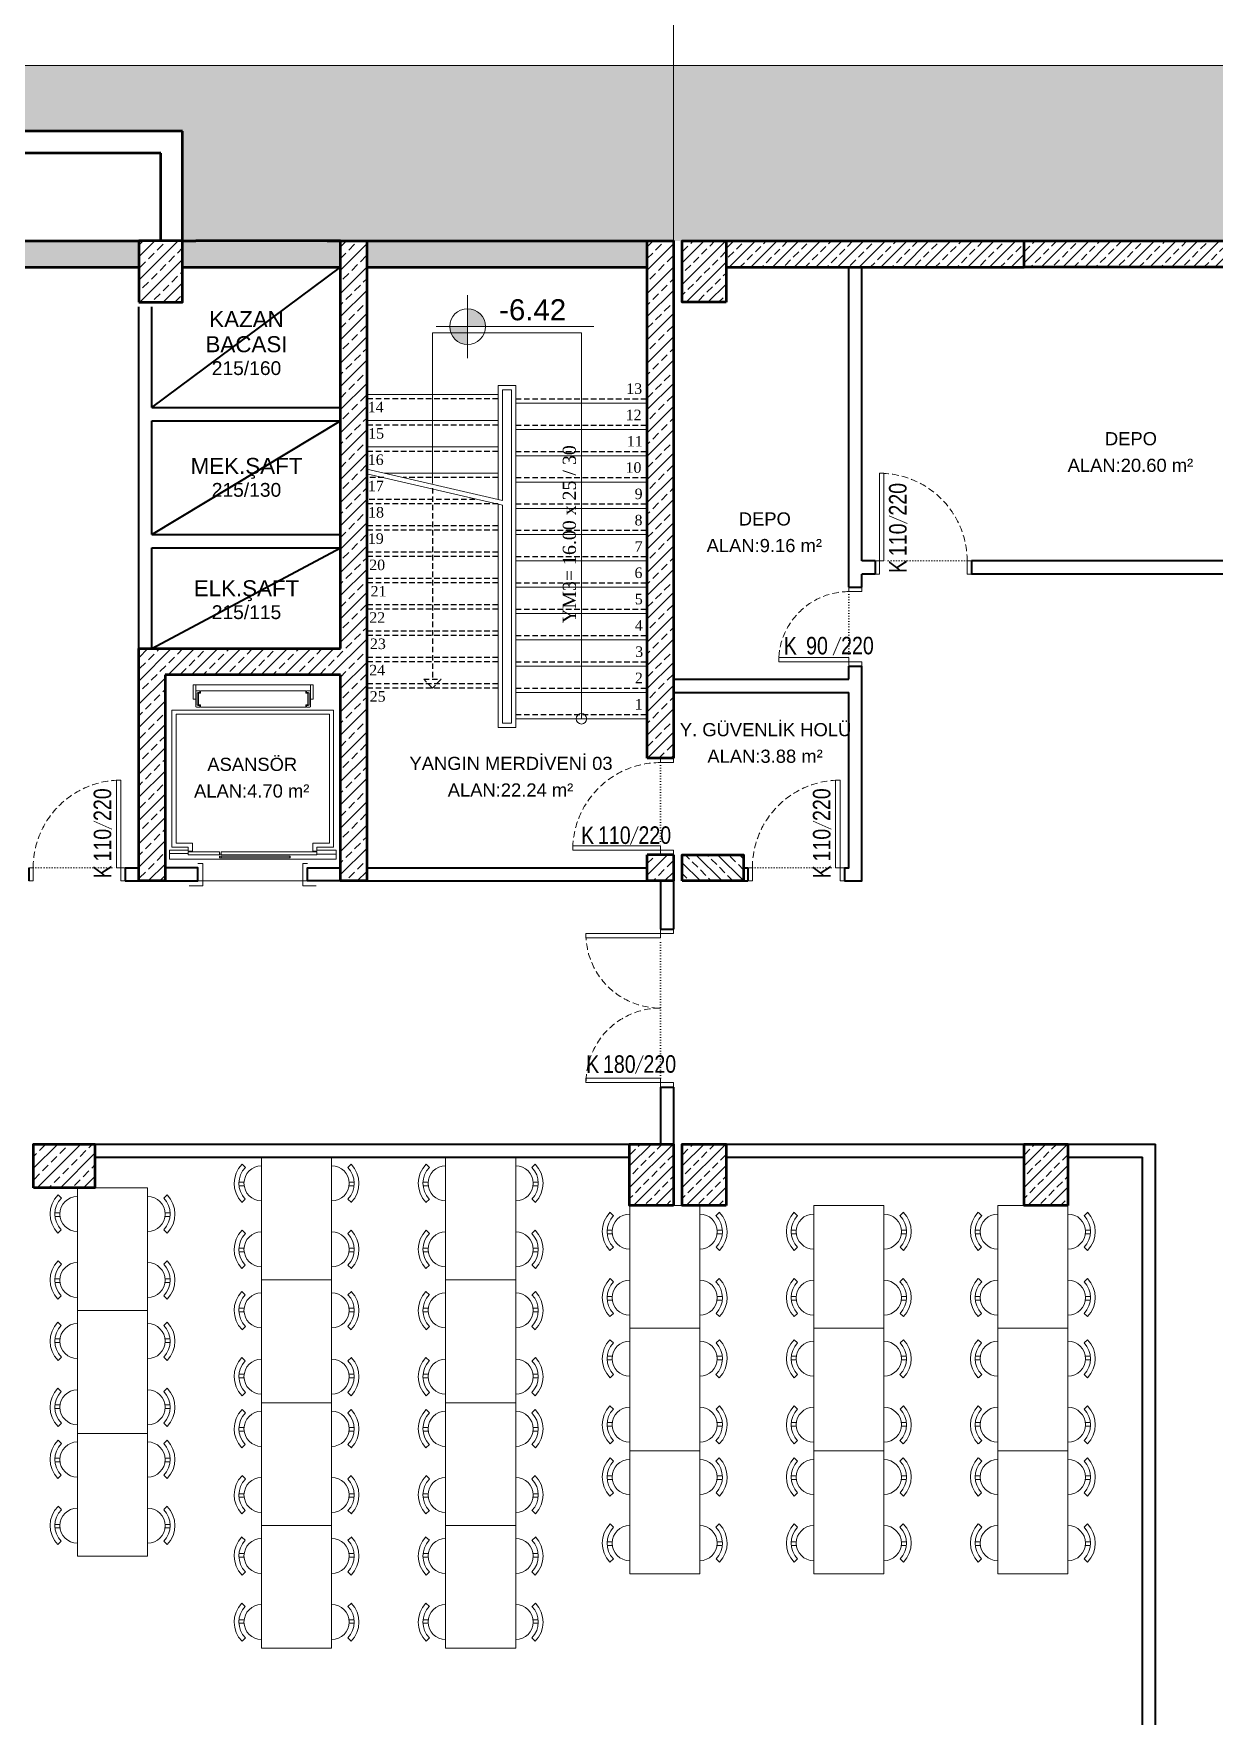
# Model space of a CAD drawing. Header units: millimetres. Extents: x -7453 to 3447, y 1740 to 11040.
# Drawn here: x -4119 to -2772, y 7401 to 9320 of the extents above; entities that cross this region are included whole.
import ezdxf
from ezdxf.enums import TextEntityAlignment as Align

# ---------------------------------------------------------------- set-up
doc = ezdxf.new("R2010")
doc.units = ezdxf.units.MM
for name, pattern in [('244-L101$0$244-L101$0$244-L101$0$HIDDEN', [9.525, 6.35, -3.175]), ('ACAD_ISO07W100', [3, 0, -3]), ('DASHED', [0.75, 0.5, -0.25])]:
    doc.linetypes.add(name, pattern=pattern)
for name, color, linetype, lineweight in [('A-AREAIDM', 43, 'Continuous', 9), ('betonarme-İM', 1, 'Continuous', 50), ('CİHAZ', 6, 'Continuous', 15), ('duvar-İM', 71, 'Continuous', 35), ('görünüş-uzak-İM', 34, 'Continuous', 20), ('kapı', 30, 'Continuous', 9), ('kapı-açılış-İM', 253, 'Continuous', 5), ('kapı-kesit-İM', 252, 'Continuous', 9), ('kapı-poz-İM', 115, 'Continuous', 0), ('korkuluk-İM', 212, 'Continuous', 20), ('kot-İM', 43, 'Continuous', 20), ('merdiven-İM', 251, 'Continuous', 20), ('tarama-b.a-İM', 8, 'Continuous', 9), ('tarama-toprak-İM', 245, 'Continuous', 0), ('tefriş-eşya-İM', 155, 'Continuous', 0), ('yazı-İM', 64, 'Continuous', 20), ('yazı-mekan-İM', 43, 'Continuous', 30)]:
    doc.layers.add(name, color=color, linetype=linetype, lineweight=lineweight)
doc.layers.add('IZ', color=8, linetype='Continuous')
doc.styles.add('ARIAL', font='arial.ttf')
doc.styles.get("Standard").update_dxf_attribs({"font": 'arial.ttf'})
doc.styles.add('YAZ-50', font='times.ttf', dxfattribs={"width": 0.9})

# ---------------------------------------------------------------- blocks, each defined once
blk = doc.blocks.new('kot plan 100')
h = blk.add_hatch(color=256)
h.paths.add_polyline_path([(0, 20.4), (0, 0), (20.4, 0, 0.414214)])
h.paths.add_polyline_path([(0, 0), (-20.4, 0, 0.414214), (0, -20.4)])
at = {"ltscale": 500}
for points in [[(0, -36), (0, 36)], [(144, 0), (-36, 0)]]:
    blk.add_lwpolyline(points, dxfattribs=at)
blk.add_circle((0, 0), 20.4)
at = {"style": 'ARIAL'}
blk.add_attdef('INCE_KOT', (36, 7.2), '', height=36, dxfattribs=at)
blk.add_attdef('KALIN_KOT', text='', height=36, dxfattribs=at).set_placement((36, -7.2), align=Align.TOP_LEFT)
blk = doc.blocks.new('DAİRE ETİKET İM')
at = {"layer": 'yazı-mekan-İM', "style": 'ARIAL'}
blk.add_attdef('DAİRENO', text='', height=15, dxfattribs=at).set_placement((50, 2.8), align=Align.CENTER)
at = {"layer": 'yazı-mekan-İM'}
blk.add_attdef('ALAN:', text='', height=15, dxfattribs=at).set_placement((49.4, -27.6), align=Align.CENTER)
blk = doc.blocks.new('15-180')
at = {"layer": 'duvar-İM'}
for points in [[(0, 15), (0, 0)], [(180, 15), (180, 0)]]:
    blk.add_lwpolyline(points, dxfattribs=at)
at = {"layer": 'kapı-açılış-İM', "linetype": 'ACAD_ISO07W100'}
blk.add_line((10, 15), (170, 15), dxfattribs=at)
at = {"layer": 'kapı-açılış-İM', "color": 30, "linetype": 'DASHED', "ltscale": 15}
for centre, radius, start, end in [((5.3, 15.1), 84.7, 359.9255, 90.1801), ((175, 15), 85, 90, 180)]:
    blk.add_arc(centre, radius, start, end, dxfattribs=at)
at = {"layer": 'kapı-kesit-İM', "color": 30}
for points in [[(5, 15), (10, 15), (10, 100), (5, 100)], [(175, 15), (170, 15), (170, 100), (175, 100)]]:
    blk.add_lwpolyline(points, close=True, dxfattribs=at)
at = {"layer": 'kapı-kesit-İM', "color": 84}
for points in [[(5, 0), (0, 0), (0, 15), (5, 15)], [(175, 0), (180, 0), (180, 15), (175, 15)]]:
    blk.add_lwpolyline(points, close=True, dxfattribs=at)
blk = doc.blocks.new('KAPI ETİKET 100')
blk.add_lwpolyline([(-19.9, 65.2), (0.6, 56.3)])
at = {"width": 0.8}
blk.add_attdef('000', text='', height=20, rotation=90, dxfattribs=at).set_placement((-20.2, 84.1), align=Align.TOP_CENTER)
blk.add_attdef('000', text='', height=20, rotation=90, dxfattribs=at).set_placement((-0.1, 37.9), align=Align.CENTER)
blk.add_attdef('K', text='', height=20, rotation=90, dxfattribs=at).set_placement((-10, 7.5), align=Align.MIDDLE_CENTER)
blk = doc.blocks.new('okul 15-110')
at = {"layer": 'duvar-İM'}
for points in [[(0, 15), (0, 0)], [(110, 15), (110, 0)]]:
    blk.add_lwpolyline(points, dxfattribs=at)
at = {"layer": 'kapı-açılış-İM', "linetype": 'ACAD_ISO07W100'}
blk.add_line((105, 15), (10, 15), dxfattribs=at)
at = {"layer": 'kapı-açılış-İM', "color": 30, "linetype": 'DASHED', "ltscale": 15}
blk.add_arc((5, 15), 100, 0, 90, dxfattribs=at)
at = {"layer": 'kapı-kesit-İM', "color": 30}
blk.add_lwpolyline([(5, 15), (10, 15), (10, 115), (5, 115)], close=True, dxfattribs=at)
at = {"layer": 'kapı-kesit-İM', "color": 84}
for points in [[(5, 0), (0, 0), (0, 15), (5, 15)], [(110, 0), (105, 0), (105, 15), (110, 15)]]:
    blk.add_lwpolyline(points, close=True, dxfattribs=at)
blk = doc.blocks.new('okul 15-90')
at = {"layer": 'duvar-İM'}
for points in [[(0, 15), (0, 0)], [(90, 15), (90, 0)]]:
    blk.add_lwpolyline(points, dxfattribs=at)
at = {"layer": 'kapı-açılış-İM', "linetype": 'ACAD_ISO07W100'}
blk.add_line((85, 15), (10, 15), dxfattribs=at)
at = {"layer": 'kapı-açılış-İM', "color": 30, "linetype": 'DASHED', "ltscale": 15}
blk.add_arc((5, 15), 80, 0, 90, dxfattribs=at)
at = {"layer": 'kapı-kesit-İM', "color": 30}
blk.add_lwpolyline([(5, 15), (10, 15), (10, 95), (5, 95)], close=True, dxfattribs=at)
at = {"layer": 'kapı-kesit-İM', "color": 84}
for points in [[(5, 0), (0, 0), (0, 15), (5, 15)], [(90, 0), (85, 0), (85, 15), (90, 15)]]:
    blk.add_lwpolyline(points, close=True, dxfattribs=at)
blk = doc.blocks.new('A$C6EE52954')
at = {"layer": 'kapı'}
for p, q in [((32.1, 131), (32.1, 136.8)), ((36.2, 131.1), (36.2, 136.9)), ((107.5, 131), (107.5, 136.8)), ((111.6, 131.1), (111.6, 136.9)), ((16.9, 129.7), (13.2, 133.7)), ((53, 129.6), (56.8, 133.4)), ((92.3, 129.7), (88.5, 133.7)), ((128.3, 129.6), (132.1, 133.4)), ((16.9, 12.6), (13.2, 8.7)), ((32.1, 11.4), (32.1, 5.5)), ((36.2, 11.2), (36.2, 5.4)), ((53, 12.8), (56.8, 9)), ((92.3, 12.6), (88.5, 8.7)), ((107.5, 11.4), (107.5, 5.5)), ((111.6, 11.2), (111.6, 5.4)), ((128.3, 12.8), (132.1, 9))]:
    blk.add_line(p, q, dxfattribs=at)
blk.add_lwpolyline([(140, 111.2), (0, 111.2), (0, 31.2), (140, 31.2)], close=True, dxfattribs=at)
for centre, radius, start, end in [((34.8, 111.2), 31.2, 45.3996, 133.9917), ((34.8, 111.2), 25.8, 45.3996, 133.9917), ((110.2, 111.2), 31.2, 45.3996, 133.9917), ((110.2, 111.2), 25.8, 45.3996, 133.9917), ((34.8, 111.2), 20, 0, 180), ((110.2, 111.2), 20, 0, 180), ((34.8, 31.2), 20, 180, 0), ((110.2, 31.2), 20, 180, 0), ((34.8, 31.2), 31.2, 226.0083, 314.6004), ((34.8, 31.2), 25.8, 226.0083, 314.6004), ((110.2, 31.2), 31.2, 226.0083, 314.6004), ((110.2, 31.2), 25.8, 226.0083, 314.6004)]:
    blk.add_arc(centre, radius, start, end, dxfattribs=at)

msp = doc.modelspace()

# ---------------------------------------------------------------- hatches: boundary and pattern name
at = {"layer": 'tarama-b.a-İM'}
h = msp.add_hatch(dxfattribs=at)
h.set_pattern_fill('ANSI33', color=256, scale=75, style=0)
h.set_pattern_definition([(45, (-29711.535, 105652.777), (-13.258252, 13.258252), []), (45, (-29698.276, 105652.777), (-13.258252, 13.258252), [9.375, -4.6875])])
h.paths.add_polyline_path([(-5078.78, 4408.56), (-4778.78, 4408.56), (-4778.78, 4378.56), (-5078.78, 4378.56)])
h.paths.add_polyline_path([(-5808.78, 4848.56), (-5778.78, 4848.56), (-5778.78, 4408.56), (-5808.78, 4408.56)])
h.paths.add_polyline_path([(-5808.78, 5358.56), (-5778.78, 5358.56), (-5778.78, 4878.56), (-5808.78, 4878.56)])
h.paths.add_polyline_path([(-5808.78, 8003.56), (-5778.78, 8003.56), (-5778.78, 7373.56), (-5808.78, 7373.56)])
h.paths.add_polyline_path([(-5808.78, 8353.56), (-5778.78, 8353.56), (-5778.78, 8053.56), (-5808.78, 8053.56)])
h.paths.add_polyline_path([(-5338.78, 9083.56), (-5778.78, 9083.56), (-5778.78, 9053.56), (-5338.78, 9053.56)])
h.paths.add_polyline_path([(-3738.78, 9083.56), (-3738.78, 9053.56), (-3418.78, 9053.56), (-3418.78, 9083.56)])
h.paths.add_polyline_path([(-5778.78, 6743.56), (-5808.78, 6743.56), (-5808.78, 6718.56), (-5778.78, 6718.56)])
h.paths.add_polyline_path([(-5808.78, 7243.56), (-5778.78, 7243.56), (-5778.78, 7323.56), (-5808.78, 7323.56)])
h.paths.add_polyline_path([(-5778.78, 7093.56), (-5808.78, 7093.56), (-5808.78, 6893.56), (-5778.78, 6893.56)])
h.paths.add_polyline_path([(-5778.78, 6088.56), (-5808.78, 6088.56), (-5808.78, 6063.56), (-5778.78, 6063.56)])
h.paths.add_polyline_path([(-5778.78, 6438.56), (-5808.78, 6438.56), (-5808.78, 6238.56), (-5778.78, 6238.56)])
h.paths.add_polyline_path([(-5808.78, 6588.56), (-5778.78, 6588.56), (-5778.78, 6668.56), (-5808.78, 6668.56)])
h.paths.add_polyline_path([(-5778.78, 5433.56), (-5808.78, 5433.56), (-5808.78, 5408.56), (-5778.78, 5408.56)])
h.paths.add_polyline_path([(-5808.78, 5933.56), (-5778.78, 5933.56), (-5778.78, 6013.56), (-5808.78, 6013.56)])
h.paths.add_polyline_path([(-5778.78, 5783.56), (-5808.78, 5783.56), (-5808.78, 5583.56), (-5778.78, 5583.56)])
h.paths.add_polyline_path([(-4748.78, 9083.56), (-4748.78, 9053.56), (-4668.78, 9053.56), (-4668.78, 9083.56)])
h.paths.add_polyline_path([(-5248.78, 9053.56), (-5248.78, 9083.56), (-5308.78, 9083.56), (-5308.78, 9053.56)])
h.paths.add_polyline_path([(-5098.78, 9083.56), (-5098.78, 9053.56), (-4898.78, 9053.56), (-4898.78, 9083.56)])
h.paths.add_polyline_path([(-4578.78, 9053.56), (-4578.78, 9083.56), (-4618.78, 9083.56), (-4618.78, 9053.56)])
h.paths.add_polyline_path([(-4328.78, 9053.56), (-4328.78, 9083.56), (-4428.78, 9083.56), (-4428.78, 9053.56)])
h.paths.add_polyline_path([(-4178.78, 9083.56), (-4178.78, 9053.56), (-3998.78, 9053.56), (-3998.78, 9083.56)])
h.paths.add_polyline_path([(-3783.78, 9083.56), (-3783.78, 9053.56), (-3768.78, 9053.56), (-3768.78, 9083.56)])
h.paths.add_polyline_path([(-3783.78, 9053.56), (-3783.78, 9083.56), (-3948.78, 9083.56), (-3948.78, 9053.56)])
h = msp.add_hatch(dxfattribs=at)
h.set_pattern_fill('ANSI33', color=256, scale=75, angle=-180, style=0)
h.set_pattern_definition([(225, (-63003.731, 105652.777), (13.258252, -13.258252), []), (225, (-63016.99, 105652.777), (13.258252, -13.258252), [9.375, -4.6875])])
h.paths.add_polyline_path([(-3738.78, 8353.56), (-3768.78, 8353.56), (-3768.78, 8588.56), (-3968.78, 8588.56), (-3968.78, 8353.559), (-3998.78, 8353.56), (-3998.78, 8618.56), (-3768.78, 8618.56), (-3768.78, 9083.56), (-3738.78, 9083.56)])
h = msp.add_hatch(dxfattribs=at)
h.set_pattern_fill('ANSI33', color=256, scale=75, angle=-180, style=0)
h.set_pattern_definition([(225, (-63858.731, 105652.777), (13.258252, -13.258252), []), (225, (-63871.99, 105652.777), (13.258252, -13.258252), [9.375, -4.6875])])
h.paths.add_polyline_path([(-3948.78, 9013.56), (-3998.78, 9013.56), (-3998.78, 9083.56), (-3948.78, 9083.56)])
h = msp.add_hatch(dxfattribs=at)
h.set_pattern_fill('ANSI33', color=256, scale=75, angle=-180, style=0)
h.set_pattern_definition([(225, (-62653.731, 105652.777), (13.258252, -13.258252), []), (225, (-62666.99, 105652.777), (13.258252, -13.258252), [9.375, -4.6875])])
h.paths.add_polyline_path([(-3388.78, 8493.56), (-3418.78, 8493.56), (-3418.78, 9083.56), (-3388.78, 9083.56)])
h = msp.add_hatch(dxfattribs=at)
h.set_pattern_fill('ANSI33', color=256, scale=70, style=0)
h.set_pattern_definition([(45, (-89176.123, 106847.463), (-12.3743687, 12.3743687), []), (45, (-89163.749, 106847.463), (-12.3743687, 12.3743687), [8.75, -4.375])])
h.paths.add_polyline_path([(-3378.78, 9013.56), (-3328.78, 9013.56), (-3328.78, 9083.56), (-3378.78, 9083.56)])
h = msp.add_hatch(dxfattribs=at)
h.set_pattern_fill('ANSI33', color=256, scale=70, style=0)
h.set_pattern_definition([(45, (-92248.535, 107032.777), (-12.3743687, 12.3743687), []), (45, (-92236.16, 107032.777), (-12.3743687, 12.3743687), [8.75, -4.375])])
h.paths.add_polyline_path([(-2988.78, 9083.56), (-3328.78, 9083.56), (-3328.78, 9053.56), (-2988.78, 9053.56)])
h = msp.add_hatch(dxfattribs=at)
h.set_pattern_fill('ANSI33', color=256, scale=70, style=0)
h.set_pattern_definition([(45, (-88786.123, 106847.463), (-12.3743687, 12.3743687), []), (45, (-88773.749, 106847.463), (-12.3743687, 12.3743687), [8.75, -4.375])])
h.paths.add_polyline_path([(-2988.78, 9053.56), (-2293.78, 9053.56), (-2293.78, 9083.56), (-2988.78, 9083.56)])
h = msp.add_hatch(dxfattribs=at)
h.set_pattern_fill('ANSI33', color=256, scale=75, angle=-180, style=0)
h.set_pattern_definition([(225, (-62653.731, 104962.777), (13.258252, -13.258252), []), (225, (-62666.99, 104962.777), (13.258252, -13.258252), [9.375, -4.6875])])
h.paths.add_polyline_path([(-3418.78, 8353.56), (-3388.78, 8353.56), (-3388.78, 8383.56), (-3418.78, 8383.56)])
h = msp.add_hatch(dxfattribs=at)
h.set_pattern_fill('ANSI33', color=256, scale=70, angle=-90, style=0)
h.set_pattern_definition([(315, (94455.123, 94200.903), (12.3743687, 12.3743687), []), (315, (94455.123, 94188.528), (12.3743687, 12.3743687), [8.75, -4.375])])
h.paths.add_polyline_path([(-3378.78, 8383.56), (-3378.78, 8353.56), (-3308.78, 8353.56), (-3308.78, 8383.56)])
h = msp.add_hatch(dxfattribs=at)
h.set_pattern_fill('ANSI33', color=256, scale=75, angle=-180, style=0)
h.set_pattern_definition([(225, (-65043.731, 106332.777), (13.258252, -13.258252), []), (225, (-65056.99, 106332.777), (13.258252, -13.258252), [9.375, -4.6875])])
h.paths.add_polyline_path([(-4118.78, 8053.56), (-4118.78, 8003.56), (-4048.78, 8003.56), (-4048.78, 8053.56)])
h = msp.add_hatch(dxfattribs=at)
h.set_pattern_fill('ANSI33', color=256, scale=70, style=0)
h.set_pattern_definition([(45, (-89236.123, 105817.463), (-12.3743687, 12.3743687), []), (45, (-89223.749, 105817.463), (-12.3743687, 12.3743687), [8.75, -4.375])])
h.paths.add_polyline_path([(-3438.78, 7983.56), (-3388.78, 7983.56), (-3388.78, 8053.56), (-3438.78, 8053.56)])
h = msp.add_hatch(dxfattribs=at)
h.set_pattern_fill('ANSI33', color=256, scale=70, style=0)
h.set_pattern_definition([(45, (-89176.123, 105817.463), (-12.3743687, 12.3743687), []), (45, (-89163.749, 105817.463), (-12.3743687, 12.3743687), [8.75, -4.375])])
h.paths.add_polyline_path([(-3378.78, 7983.56), (-3328.78, 7983.56), (-3328.78, 8053.56), (-3378.78, 8053.56)])
h = msp.add_hatch(dxfattribs=at)
h.set_pattern_fill('ANSI33', color=256, scale=70, style=0)
h.set_pattern_definition([(45, (-88786.123, 105817.463), (-12.3743687, 12.3743687), []), (45, (-88773.749, 105817.463), (-12.3743687, 12.3743687), [8.75, -4.375])])
h.paths.add_polyline_path([(-2988.78, 7983.56), (-2938.78, 7983.56), (-2938.78, 8053.56), (-2988.78, 8053.56)])
at = {"layer": 'tarama-toprak-İM'}
h = msp.add_hatch(dxfattribs=at)
h.set_pattern_fill('ANSI38', color=256, scale=200, style=0)
h.set_pattern_definition([(45, (-29711.535, 118685.288), (-17.6776695, 17.6776695), []), (135, (-29711.535, 118685.288), (-53.0330086, 17.6776695), [62.5, -37.5])])
h.paths.add_polyline_path([(-6038.583, 9083.56), (-5333.78, 9083.56), (-5333.78, 9208.56), (-3948.78, 9208.56), (-3948.78, 9083.56), (-2318.78, 9083.56), (-2318.78, 9208.56), (-293.78, 9208.56), (-293.78, 9083.56), (386.22, 9083.56), (386.22, 7313.56), (-508.78, 7313.56), (-508.78, 4378.56), (-5808.78, 4378.56), (-5808.78, 5358.56), (-5933.78, 5358.56), (-5933.78, 7348.56), (-5808.78, 7348.56), (-5808.78, 9083.56)])
h.paths.add_polyline_path([(-6008.78, 9283.56), (586.22, 9283.56), (586.22, 7113.56), (-308.78, 7113.56), (-308.78, 4178.56), (-6008.78, 4178.56)])

# ---------------------------------------------------------------- linework, layer by layer
at = {"layer": 'betonarme-İM'}
for p, q in [((-3948.78, 9208.56), (-5333.78, 9208.56, 0)), ((-3948.78, 9083.56, 0), (-3948.78, 9208.56, 0)), ((-3973.78, 9183.56), (-5308.78, 9183.56, 0)), ((-3973.78, 9083.56, 0), (-3973.78, 9183.56)), ((-3768.78, 9083.56, 0), (-3933.78, 9083.56, 0)), ((-3328.78, 9083.56), (-2988.78, 9083.56)), ((-3998.78, 8353.559, 0), (-3998.78, 8618.56, 0)), ((-3998.78, 8618.56, 0), (-3768.78, 8618.56, 0)), ((-3768.78, 8588.56, 0), (-3968.78, 8588.56, 0)), ((-3968.78, 8588.56, 0), (-3968.78, 8353.559, 0)), ((-3388.78, 8493.56, 0), (-3418.78, 8493.56, 0)), ((-3388.78, 8383.56, 0), (-3418.78, 8383.56, 0)), ((-3968.78, 8353.559, 0), (-3998.78, 8353.559, 0))]:
    msp.add_line(p, q, dxfattribs=at)
at = {"layer": 'betonarme-İM', "elevation": 0}
for points in [[(-4178.78, 9083.56), (-3998.78, 9083.56)], [(-3948.78, 9083.56), (-3933.78, 9083.56)], [(-3783.78, 9083.56), (-3768.78, 9083.56)], [(-3768.78, 8618.56), (-3768.78, 9083.56), (-3738.78, 9083.56), (-3738.78, 8353.56), (-3768.78, 8353.56), (-3768.78, 8588.56)], [(-3738.78, 9083.56), (-3418.78, 9083.56)], [(-3418.78, 8493.56), (-3418.78, 9083.56), (-3388.78, 9083.56), (-3388.78, 8493.56)], [(-4178.78, 9053.56), (-3998.78, 9053.56)], [(-3948.78, 9053.56), (-3933.78, 9053.56)], [(-3933.78, 9053.56), (-3768.78, 9053.56)], [(-3738.78, 9053.56), (-3418.78, 9053.56)], [(-3388.78, 8383.56), (-3388.78, 8353.56), (-3418.78, 8353.56), (-3418.78, 8383.56)]]:
    msp.add_lwpolyline(points, dxfattribs=at)
for points in [[(-3998.78, 9013.56), (-3948.78, 9013.56), (-3948.78, 9083.56), (-3998.78, 9083.56)], [(-4118.78, 8003.56), (-4118.78, 8053.56), (-4048.78, 8053.56), (-4048.78, 8003.56)], [(-3388.78, 7983.56), (-3438.78, 7983.56), (-3438.78, 8053.56), (-3388.78, 8053.56)], [(-3328.78, 7983.56), (-3378.78, 7983.56), (-3378.78, 8053.56), (-3328.78, 8053.56)], [(-2938.78, 7983.56), (-2988.78, 7983.56), (-2988.78, 8053.56), (-2938.78, 8053.56)]]:
    msp.add_lwpolyline(points, close=True, dxfattribs=at)
at = {"layer": 'betonarme-İM'}
for points in [[(-3328.78, 9013.56), (-3378.78, 9013.56), (-3378.78, 9083.56), (-3328.78, 9083.56)], [(-2293.78, 9083.56), (-2293.78, 9053.56), (-2988.78, 9053.56), (-2988.78, 9083.56)], [(-3378.78, 8353.56), (-3378.78, 8383.56), (-3308.78, 8383.56), (-3308.78, 8353.56)]]:
    msp.add_lwpolyline(points, close=True, dxfattribs=at)
msp.add_lwpolyline([(-3328.78, 9053.56), (-2988.78, 9053.56)], dxfattribs=at)
at = {"layer": 'duvar-İM'}
for p, q in [((-3983.78, 8893.555, 0), (-3768.78, 9053.56, 0)), ((-3983.78, 8893.555, 0), (-3768.78, 8893.555, 0)), ((-3983.78, 8878.555, 0), (-3768.78, 8878.555, 0)), ((-3983.78, 8748.55, 0), (-3768.78, 8878.555, 0)), ((-3983.78, 8748.55, 0), (-3768.78, 8748.55, 0)), ((-3983.78, 8733.55, 0), (-3768.78, 8733.55, 0)), ((-3983.78, 8618.56, 0), (-3768.78, 8733.55, 0)), ((-4014.32, 8368.56, 0), (-3998.78, 8368.56, 0)), ((-4014.32, 8353.56, 0), (-3998.78, 8353.56, 0)), ((-3403.78, 8353.56, 0), (-3403.78, 8298.56, 0)), ((-3388.78, 8353.56, 0), (-3388.78, 8298.56, 0)), ((-3403.78, 8118.56, 0), (-3403.78, 8053.56, 0)), ((-3388.78, 8118.56, 0), (-3388.78, 8053.56, 0)), ((-4048.78, 8053.56, 0), (-3438.78, 8053.56, 0)), ((-3328.78, 8053.56, 0), (-2988.78, 8053.56, 0)), ((-2938.78, 8053.56, 0), (-2838.78, 8053.56)), ((-2838.78, 7313.56), (-2838.78, 8053.56)), ((-4048.78, 8038.56, 0), (-3438.78, 8038.56, 0)), ((-3328.78, 8038.56, 0), (-2988.78, 8038.56, 0)), ((-2938.78, 8038.56, 0), (-2853.78, 8038.56)), ((-2853.78, 7313.56), (-2853.78, 8038.56))]:
    msp.add_line(p, q, dxfattribs=at)
at = {"layer": 'duvar-İM', "elevation": 0}
for points in [[(-3188.78, 8688.56), (-3188.78, 9053.56)], [(-3173.78, 8718.56), (-3173.78, 9053.56)], [(-3998.78, 8613.56), (-3998.78, 9008.56)], [(-3983.78, 8893.555), (-3983.78, 9008.56)], [(-3768.78, 8693.56), (-3768.78, 8943.56)], [(-3738.78, 8693.56), (-3738.78, 8943.56)], [(-3983.78, 8748.55), (-3983.78, 8878.555)], [(-3983.78, 8618.56), (-3983.78, 8733.55)], [(-3173.78, 8688.56), (-3173.78, 8703.56)], [(-3193.78, 8353.56), (-3173.78, 8353.56), (-3173.78, 8598.56)], [(-3188.78, 8583.56), (-3188.78, 8598.56)], [(-3388.78, 8583.56), (-3188.78, 8583.56)], [(-3388.78, 8568.56), (-3188.78, 8568.56)], [(-3193.78, 8368.56), (-3188.78, 8368.56), (-3188.78, 8568.56)], [(-3968.78, 8353.559), (-3931.28, 8353.56), (-3931.28, 8368.56), (-3968.78, 8368.56)], [(-3768.78, 8353.56), (-3806.28, 8353.56), (-3806.28, 8368.56), (-3768.78, 8368.56)], [(-3738.78, 8368.56), (-3418.78, 8368.56)], [(-3308.78, 8368.56), (-3303.78, 8368.56)], [(-3738.78, 8353.56), (-3418.78, 8353.56)], [(-3308.78, 8353.56), (-3303.78, 8353.56)]]:
    msp.add_lwpolyline(points, dxfattribs=at)
at = {"layer": 'duvar-İM'}
for points in [[(-3158.78, 8718.56), (-3173.78, 8718.56)], [(-2558.78, 8718.56), (-3048.78, 8718.56)], [(-3158.78, 8703.56), (-3173.78, 8703.56)], [(-2558.78, 8703.56), (-3048.78, 8703.56)]]:
    msp.add_lwpolyline(points, dxfattribs=at)
at = {"layer": 'görünüş-uzak-İM'}
msp.add_line((-3783.78, 9083.56, 0), (-3933.78, 9083.56, 0), dxfattribs=at)
at = {"layer": 'IZ', "linetype": '244-L101$0$244-L101$0$244-L101$0$HIDDEN', "elevation": 0}
for points in [[(-3588.78, 8903.56), (-3738.78, 8903.56)], [(-3568.78, 8903.56), (-3418.78, 8903.56)], [(-3588.78, 8873.56), (-3738.78, 8873.56)], [(-3568.78, 8873.56), (-3418.78, 8873.56)], [(-3588.78, 8843.56), (-3738.78, 8843.56)], [(-3568.78, 8843.56), (-3418.78, 8843.56)], [(-3719.251, 8813.56), (-3738.855, 8813.56)], [(-3719.251, 8813.56), (-3738.78, 8813.56)], [(-3588.78, 8813.56), (-3697.175, 8813.56)], [(-3568.78, 8813.56), (-3418.78, 8813.56)], [(-3663.78, 8801.727), (-3663.78, 8583.608)], [(-3615.271, 8788.56), (-3738.78, 8788.56)], [(-3588.78, 8783.56), (-3738.78, 8783.56)], [(-3568.78, 8783.56), (-3418.78, 8783.56)], [(-3588.78, 8758.56), (-3738.78, 8758.56)], [(-3588.78, 8753.56), (-3738.78, 8753.56)], [(-3568.78, 8753.56), (-3418.78, 8753.56)], [(-3588.78, 8728.56), (-3738.78, 8728.56)], [(-3588.78, 8723.56), (-3738.78, 8723.56)], [(-3568.78, 8723.56), (-3418.78, 8723.56)], [(-3588.78, 8698.56), (-3738.78, 8698.56)], [(-3588.78, 8693.56), (-3738.78, 8693.56)], [(-3568.78, 8693.56), (-3418.78, 8693.56)], [(-3588.78, 8668.56), (-3738.78, 8668.56)], [(-3588.78, 8663.56), (-3738.78, 8663.56)], [(-3568.78, 8663.56), (-3418.78, 8663.56)], [(-3588.78, 8638.56), (-3738.78, 8638.56)], [(-3588.78, 8633.56), (-3738.78, 8633.56)], [(-3568.78, 8633.56), (-3418.78, 8633.56)], [(-3588.78, 8608.56), (-3738.78, 8608.56)], [(-3588.78, 8603.56), (-3738.78, 8603.56)], [(-3568.78, 8603.56), (-3418.78, 8603.56)], [(-3588.78, 8578.56), (-3738.78, 8578.56)], [(-3588.78, 8573.56), (-3738.78, 8573.56)], [(-3568.78, 8573.56), (-3418.78, 8573.56)], [(-3568.78, 8543.56), (-3418.78, 8543.56)]]:
    msp.add_lwpolyline(points, dxfattribs=at)
msp.add_lwpolyline([(-3673.732, 8583.608), (-3653.732, 8583.608), (-3663.78, 8573.56)], close=True, dxfattribs=at)
at = {"layer": 'korkuluk-İM', "elevation": 0}
for points in [[(-3568.78, 8528.56), (-3568.78, 8918.56), (-3588.78, 8918.56), (-3588.78, 8788.56)], [(-3573.78, 8533.56), (-3573.78, 8913.56), (-3583.78, 8913.56), (-3583.78, 8787.406)], [(-3588.78, 8783.468), (-3588.78, 8528.56), (-3568.78, 8528.56), (-3568.78, 8528.56)], [(-3583.78, 8782.315), (-3583.78, 8533.56), (-3573.78, 8533.56), (-3573.78, 8533.56)]]:
    msp.add_lwpolyline(points, dxfattribs=at)
at = {"layer": 'merdiven-İM'}
for p, q in [((-3738.78, 8823.155, 0), (-3583.78, 8787.406, 0)), ((-3738.78, 8818.064, 0), (-3583.78, 8782.315, 0))]:
    msp.add_line(p, q, dxfattribs=at)
at = {"layer": 'merdiven-İM', "lineweight": 20, "elevation": 0}
for points in [[(-3493.78, 8538.56), (-3493.78, 8978.56), (-3663.78, 8978.56), (-3663.78, 8806.818)], [(-3588.78, 8908.56), (-3738.78, 8908.56)], [(-3568.78, 8898.56), (-3418.78, 8898.56)], [(-3588.78, 8878.56), (-3738.78, 8878.56)], [(-3568.78, 8868.56), (-3418.78, 8868.56)], [(-3588.78, 8848.56), (-3738.78, 8848.56)], [(-3568.78, 8838.56), (-3418.78, 8838.56)], [(-3588.78, 8818.56), (-3718.855, 8818.56)], [(-3568.78, 8808.56), (-3418.78, 8808.56)], [(-3568.78, 8778.56), (-3418.78, 8778.56)], [(-3568.78, 8748.56), (-3418.78, 8748.56)], [(-3568.78, 8718.56), (-3418.78, 8718.56)], [(-3568.78, 8688.56), (-3418.78, 8688.56)], [(-3568.78, 8658.56), (-3418.78, 8658.56)], [(-3568.78, 8628.56), (-3418.78, 8628.56)], [(-3568.78, 8598.56), (-3418.78, 8598.56)], [(-3568.78, 8568.56), (-3418.78, 8568.56)], [(-3568.78, 8538.56), (-3418.78, 8538.56)]]:
    msp.add_lwpolyline(points, dxfattribs=at)
at = {"layer": 'merdiven-İM'}
msp.add_circle((-3493.78, 8538.56, 0), 6, dxfattribs=at)
at = {"layer": 'tarama-toprak-İM', "elevation": 0}
msp.add_lwpolyline([(-6008.78, 9283.56), (586.22, 9283.56), (586.22, 7113.56), (-308.78, 7113.56), (-308.78, 4178.56), (-6008.78, 4178.56)], close=True, dxfattribs=at)
msp.add_lwpolyline([(-4178.78, 9083.56), (-3933.78, 9083.56)], dxfattribs=at)
at = {"layer": 'tefriş-eşya-İM'}
for p, q in [((-3936.702, 8577.442, 0), (-3936.702, 8561.102, 0)), ((-3936.702, 8561.102, 0), (-3933.9, 8561.102, 0)), ((-3933.9, 8561.102, 0), (-3933.9, 8577.442, 0)), ((-3933.9, 8569.505, 0), (-3933.9, 8552.698, 0)), ((-3932.967, 8570.439, 0), (-3929.232, 8570.439, 0)), ((-3932.033, 8554.566, 0), (-3932.033, 8567.638, 0)), ((-3929.232, 8568.572, 0), (-3931.099, 8568.572, 0)), ((-3930.632, 8554.566, 0), (-3930.632, 8567.638, 0)), ((-3929.232, 8567.638, 0), (-3930.632, 8567.638, 0)), ((-3929.232, 8570.439, 0), (-3929.232, 8568.572, 0)), ((-3808.328, 8570.439, 0), (-3928.298, 8570.439, 0)), ((-3928.298, 8570.439, 0), (-3928.298, 8568.572, 0)), ((-3808.328, 8568.572, 0), (-3808.328, 8570.439, 0)), ((-3803.659, 8570.439, 0), (-3807.394, 8570.439, 0)), ((-3807.394, 8570.439, 0), (-3807.394, 8568.572, 0)), ((-3807.394, 8568.572, 0), (-3805.527, 8568.572, 0)), ((-3805.994, 8567.638, 0), (-3807.394, 8567.638, 0)), ((-3805.994, 8567.638, 0), (-3805.994, 8554.566, 0)), ((-3804.593, 8554.566, 0), (-3804.593, 8567.638, 0)), ((-3802.726, 8561.102, 0), (-3802.726, 8577.442, 0)), ((-3802.726, 8569.505, 0), (-3802.726, 8552.698, 0)), ((-3799.925, 8561.102, 0), (-3802.726, 8561.102, 0)), ((-3799.925, 8577.442, 0), (-3799.925, 8561.102, 0)), ((-3960.979, 8548.496, 0), (-3776.581, 8548.496, 0)), ((-3960.979, 8548.496, 0), (-3960.979, 8392.099, 0)), ((-3781.25, 8543.828, 0), (-3956.31, 8543.828, 0)), ((-3956.31, 8543.828, 0), (-3956.31, 8396.767, 0)), ((-3932.967, 8551.764, 0), (-3929.232, 8551.764, 0)), ((-3929.232, 8553.632, 0), (-3931.099, 8553.632, 0)), ((-3929.232, 8554.566, 0), (-3930.632, 8554.566, 0)), ((-3929.232, 8551.764, 0), (-3929.232, 8553.632, 0)), ((-3928.298, 8551.764, 0), (-3928.298, 8553.632, 0)), ((-3808.328, 8551.764, 0), (-3928.298, 8551.764, 0)), ((-3808.328, 8553.632, 0), (-3808.328, 8551.764, 0)), ((-3805.994, 8554.566, 0), (-3807.394, 8554.566, 0)), ((-3807.394, 8551.764, 0), (-3807.394, 8553.632, 0)), ((-3807.394, 8553.632, 0), (-3805.527, 8553.632, 0)), ((-3803.659, 8551.764, 0), (-3807.394, 8551.764, 0)), ((-3781.25, 8396.767, 0), (-3781.25, 8543.828, 0)), ((-3776.581, 8548.496, 0), (-3776.581, 8392.099, 0)), ((-3942.304, 8388.831, 0), (-3963.78, 8388.831, 0)), ((-3963.78, 8388.831, 0), (-3963.78, 8378.56, 0)), ((-3942.304, 8392.099, 0), (-3960.979, 8392.099, 0)), ((-3956.31, 8396.767, 0), (-3937.635, 8396.767, 0)), ((-3942.304, 8387.43, 0), (-3942.304, 8392.099, 0)), ((-3937.635, 8387.43, 0), (-3942.304, 8387.43, 0)), ((-3937.635, 8396.767, 0), (-3937.635, 8387.43, 0)), ((-3800.391, 8387.43, 0), (-3800.391, 8396.767, 0)), ((-3800.391, 8396.767, 0), (-3781.25, 8396.767, 0)), ((-3795.723, 8387.43, 0), (-3800.391, 8387.43, 0)), ((-3776.581, 8392.099, 0), (-3795.723, 8392.099, 0)), ((-3795.723, 8392.099, 0), (-3795.723, 8387.43, 0)), ((-3773.78, 8388.831, 0), (-3795.723, 8388.831, 0)), ((-3773.78, 8388.831, 0), (-3773.78, 8378.56, 0)), ((-3963.78, 8385.096, 0), (-3942.304, 8385.096, 0)), ((-3773.78, 8378.56, 0), (-3963.78, 8378.56, 0)), ((-3773.78, 8378.56, 0), (-3963.78, 8378.56, 0)), ((-3931.28, 8373.56, 0), (-3925.78, 8373.56, 0)), ((-3925.78, 8373.56, 0), (-3925.78, 8348.06, 0)), ((-3904.879, 8384.162, 0), (-3906.747, 8384.162, 0)), ((-3811.78, 8373.56, 0), (-3811.78, 8348.06, 0)), ((-3806.28, 8373.56, 0), (-3811.78, 8373.56, 0)), ((-3773.78, 8384.162, 0), (-3795.723, 8384.162, 0)), ((-3806.28, 8353.56, 0), (-3931.28, 8353.56, 0)), ((-3931.28, 8353.56, 0), (-3806.28, 8353.56, 0)), ((-3925.78, 8348.06, 0), (-3941.28, 8348.06, 0)), ((-3811.78, 8348.06, 0), (-3796.28, 8348.06, 0))]:
    msp.add_line(p, q, dxfattribs=at)
at = {"layer": 'tefriş-eşya-İM', "elevation": 0}
msp.add_lwpolyline([(-3799.925, 8577.442), (-3936.702, 8577.442)], dxfattribs=at)
for points in [[(-3942.304, 8383.228), (-3942.304, 8386.963), (-3906.747, 8386.963), (-3906.747, 8383.228)], [(-3795.723, 8383.228), (-3795.723, 8386.963), (-3904.879, 8386.963), (-3904.879, 8383.228)], [(-3826.551, 8379.96), (-3826.551, 8381.828), (-3906.747, 8381.828), (-3906.747, 8379.96)], [(-3826.009, 8379.96), (-3826.009, 8381.828), (-3904.879, 8381.828), (-3904.879, 8379.96)]]:
    msp.add_lwpolyline(points, close=True, dxfattribs=at)
at = {"layer": 'tefriş-eşya-İM'}
for centre, start, end in [((-3932.967, 8569.505, 0), 90, 180), ((-3931.099, 8567.638, 0), 90, 180), ((-3929.232, 8568.572, 0), 270, 0), ((-3807.394, 8568.572, 0), 180, 270), ((-3805.527, 8567.638, 0), 0, 90), ((-3803.659, 8569.505, 0), 0, 90), ((-3932.967, 8552.698, 0), 180, 270), ((-3931.099, 8554.566, 0), 180, 270), ((-3929.232, 8553.632, 0), 0, 90), ((-3807.394, 8553.632, 0), 90, 180), ((-3805.527, 8554.566, 0), 270, 0), ((-3803.659, 8552.698, 0), 270, 0)]:
    msp.add_arc(centre, 0.934, start, end, dxfattribs=at)
at = {"layer": 'yazı-İM'}
msp.add_line((-3388.78, 9083.56, 0), (-3388.982, 9963.772, 0), dxfattribs=at)

# ---------------------------------------------------------------- block references
at = {"layer": 'CİHAZ'}
for p, rotation in [((-3747.586, 7898.56, 0), 90.00000000000001), ((-3537.586, 7898.56, 0), 90.00000000000001), ((-4099.974, 7863.559, 0), 270), ((-3469.974, 7843.559, 0), 270), ((-3259.974, 7843.559, 0), 270), ((-3049.974, 7843.559, 0), 270), ((-3747.586, 7618.56, 0), 90.00000000000001), ((-3537.586, 7618.56, 0), 90.00000000000001)]:
    msp.add_blockref('A$C6EE52954', p, dxfattribs=dict(at, rotation=rotation))
at = {"layer": 'CİHAZ', "xscale": -1}
for p, rotation in [((-4099.974, 7863.56, 0), 270), ((-3469.974, 7843.56, 0), 270), ((-3259.974, 7843.56, 0), 270), ((-3049.974, 7843.56, 0), 270), ((-3747.586, 7898.559, 0), 90), ((-3537.586, 7898.559, 0), 90), ((-4099.974, 7583.56, 0), 270), ((-3469.974, 7563.56, 0), 270), ((-3259.974, 7563.56, 0), 270), ((-3049.974, 7563.56, 0), 270), ((-3747.586, 7618.559, 0), 90), ((-3537.586, 7618.559, 0), 90)]:
    msp.add_blockref('A$C6EE52954', p, dxfattribs=dict(at, rotation=rotation))
at = {"layer": 'kapı-kesit-İM'}
msp.add_blockref('okul 15-110', (-3158.78, 8703.56), dxfattribs=at)
for name, p, rotation in [('okul 15-90', (-3173.78, 8598.56, 0), 90), ('okul 15-110', (-3388.78, 8383.56, 0), 90), ('15-180', (-3388.78, 8118.56, 0), 89.99999999999997)]:
    msp.add_blockref(name, p, dxfattribs=dict(at, rotation=rotation))
at = {"layer": 'kapı-kesit-İM', "xscale": -1}
for p in [(-4014.32, 8353.56, 0), (-3193.78, 8353.56, 0)]:
    msp.add_blockref('okul 15-110', p, dxfattribs=at)
at = {"layer": 'kapı-poz-İM'}
ref = msp.add_blockref('KAPI ETİKET 100', (-3122.737, 8704.809), dxfattribs=at)
ref.add_attrib('K', 'K', dxfattribs={"layer": '0', "height": 20, "rotation": 90, "width": 0.8}).set_placement((-3132.737, 8712.263), align=Align.MIDDLE_CENTER)
ref.add_attrib('000', '110', dxfattribs={"layer": '0', "height": 20, "rotation": 90, "width": 0.8}).set_placement((-3122.835, 8742.721), align=Align.CENTER)
ref.add_attrib('000', '220', dxfattribs={"layer": '0', "height": 20, "rotation": 90, "width": 0.8}).set_placement((-3142.94, 8788.895), align=Align.TOP_CENTER)
ref = msp.add_blockref('KAPI ETİKET 100', (-3262.98, 8611.852), dxfattribs=dict(at, rotation=270))
ref.add_attrib('K', 'K', dxfattribs={"layer": '0', "height": 20, "width": 0.8}).set_placement((-3255.526, 8621.852), align=Align.MIDDLE_CENTER)
ref.add_attrib('000', '90', dxfattribs={"layer": '0', "height": 20, "width": 0.8}).set_placement((-3225.068, 8611.949), align=Align.CENTER)
ref.add_attrib('000', '220', dxfattribs={"layer": '0', "height": 20, "width": 0.8}).set_placement((-3178.894, 8632.055), align=Align.TOP_CENTER)
ref = msp.add_blockref('KAPI ETİKET 100', (-4030.127, 8356.531), dxfattribs=at)
ref.add_attrib('K', 'K', dxfattribs={"layer": '0', "height": 20, "rotation": 90, "width": 0.8}).set_placement((-4040.127, 8363.985), align=Align.MIDDLE_CENTER)
ref.add_attrib('000', '110', dxfattribs={"layer": '0', "height": 20, "rotation": 90, "width": 0.8}).set_placement((-4030.225, 8394.443), align=Align.CENTER)
ref.add_attrib('000', '220', dxfattribs={"layer": '0', "height": 20, "rotation": 90, "width": 0.8}).set_placement((-4050.33, 8440.617), align=Align.TOP_CENTER)
ref = msp.add_blockref('KAPI ETİKET 100', (-3209.587, 8356.531), dxfattribs=at)
ref.add_attrib('K', 'K', dxfattribs={"layer": '0', "height": 20, "rotation": 90, "width": 0.8}).set_placement((-3219.587, 8363.985), align=Align.MIDDLE_CENTER)
ref.add_attrib('000', '110', dxfattribs={"layer": '0', "height": 20, "rotation": 90, "width": 0.8}).set_placement((-3209.685, 8394.443), align=Align.CENTER)
ref.add_attrib('000', '220', dxfattribs={"layer": '0', "height": 20, "rotation": 90, "width": 0.8}).set_placement((-3229.79, 8440.617), align=Align.TOP_CENTER)
ref = msp.add_blockref('KAPI ETİKET 100', (-3494.198, 8395.69), dxfattribs=dict(at, rotation=270))
ref.add_attrib('K', 'K', dxfattribs={"layer": '0', "height": 20, "width": 0.8}).set_placement((-3486.744, 8405.69), align=Align.MIDDLE_CENTER)
ref.add_attrib('000', '110', dxfattribs={"layer": '0', "height": 20, "width": 0.8}).set_placement((-3456.286, 8395.788), align=Align.CENTER)
ref.add_attrib('000', '220', dxfattribs={"layer": '0', "height": 20, "width": 0.8}).set_placement((-3410.112, 8415.894), align=Align.TOP_CENTER)
ref = msp.add_blockref('KAPI ETİKET 100', (-3488.494, 8134.649), dxfattribs=dict(at, rotation=270))
ref.add_attrib('K', 'K', dxfattribs={"layer": '0', "height": 20, "width": 0.8}).set_placement((-3481.04, 8144.649), align=Align.MIDDLE_CENTER)
ref.add_attrib('000', '180', dxfattribs={"layer": '0', "height": 20, "width": 0.8}).set_placement((-3450.582, 8134.747), align=Align.CENTER)
ref.add_attrib('000', '220', dxfattribs={"layer": '0', "height": 20, "width": 0.8}).set_placement((-3404.408, 8154.852), align=Align.TOP_CENTER)
at = {"layer": 'kot-İM'}
ref = msp.add_blockref('kot plan 100', (-3623.653, 8985.845, 0), dxfattribs=at)
ref.add_attrib('INCE_KOT', '-6.42 ', (-3587.653, 8993.045, 0), dxfattribs={"layer": '0', "height": 24, "style": 'ARIAL'})
at = {"layer": 'yazı-mekan-İM'}
ref = msp.add_blockref('DAİRE ETİKET İM', (-2916.882, 8843.219), dxfattribs=at)
ref.add_attrib('DAİRENO', 'DEPO', dxfattribs={"height": 15, "style": 'ARIAL'}).set_placement((-2866.885, 8846.004), align=Align.BOTTOM_CENTER)
ref.add_attrib('ALAN:', 'ALAN:20.60 m²', dxfattribs={"height": 15, "style": 'ARIAL'}).set_placement((-2867.472, 8815.666), align=Align.BOTTOM_CENTER)
ref = msp.add_blockref('DAİRE ETİKET İM', (-3334.593, 8751.698), dxfattribs=at)
ref.add_attrib('DAİRENO', 'DEPO', dxfattribs={"height": 15, "style": 'ARIAL'}).set_placement((-3284.596, 8754.484), align=Align.BOTTOM_CENTER)
ref.add_attrib('ALAN:', 'ALAN:9.16 m²', dxfattribs={"height": 15, "style": 'ARIAL'}).set_placement((-3285.183, 8724.145), align=Align.BOTTOM_CENTER)
ref = msp.add_blockref('DAİRE ETİKET İM', (-3333.742, 8511.399), dxfattribs=at)
ref.add_attrib('DAİRENO', 'Y. GÜVENLİK HOLÜ', dxfattribs={"height": 15, "style": 'ARIAL'}).set_placement((-3283.746, 8514.184), align=Align.BOTTOM_CENTER)
ref.add_attrib('ALAN:', 'ALAN:3.88 m²', dxfattribs={"height": 15, "style": 'ARIAL'}).set_placement((-3284.333, 8483.846), align=Align.BOTTOM_CENTER)
ref = msp.add_blockref('DAİRE ETİKET İM', (-3919.366, 8471.798), dxfattribs=at)
ref.add_attrib('DAİRENO', 'ASANSÖR', dxfattribs={"height": 15, "style": 'ARIAL'}).set_placement((-3869.37, 8474.584), align=Align.BOTTOM_CENTER)
ref.add_attrib('ALAN:', 'ALAN:4.70 m²', dxfattribs={"height": 15, "style": 'ARIAL'}).set_placement((-3869.957, 8444.245), align=Align.BOTTOM_CENTER)
ref = msp.add_blockref('DAİRE ETİKET İM', (-3624.136, 8472.9), dxfattribs=at)
ref.add_attrib('DAİRENO', 'YANGIN MERDİVENİ 03', dxfattribs={"height": 15, "style": 'ARIAL'}).set_placement((-3574.139, 8475.685), align=Align.BOTTOM_CENTER)
ref.add_attrib('ALAN:', 'ALAN:22.24 m²', dxfattribs={"height": 15, "style": 'ARIAL'}).set_placement((-3574.726, 8445.347), align=Align.BOTTOM_CENTER)

# ---------------------------------------------------------------- texts
at = {"layer": 'A-AREAIDM', "char_height": 18.26561, "width": 154.93096, "attachment_point": 2, "line_spacing_factor": 0.938532}
for s, insert in [('KAZAN BACASI {\\H0.85979x;215/160}', (-3875.931, 9003.466)), ('MEK.ŞAFT {\\H0.85979x;215/130}', (-3875.931, 8836.08)), ('ELK.ŞAFT {\\H0.85979x;215/115}', (-3875.931, 8696.572))]:
    msp.add_mtext(s, dxfattribs=dict(at, insert=insert))
at = {"layer": 'merdiven-İM', "style": 'YAZ-50'}
for s, p in [('13', (-3442.633, 8909.104, 0)), ('14', (-3737.606, 8888.06, 0)), ('12', (-3443.368, 8879.104, 0)), ('15', (-3737.052, 8858.06, 0)), ('11', (-3441.941, 8849.104, 0)), ('16', (-3737.537, 8828.06, 0)), ('10', (-3443.472, 8819.104, 0)), ('17', (-3737.433, 8798.06, 0)), ('9', (-3433.107, 8789.104, 0)), ('18', (-3737.199, 8768.06, 0)), ('8', (-3433.22, 8759.104, 0)), ('19', (-3737.459, 8738.06, 0)), ('7', (-3433.038, 8729.104, 0)), ('20', (-3735.893, 8708.06, 0)), ('6', (-3433.246, 8699.104, 0)), ('21', (-3734.361, 8678.06, 0)), ('5', (-3432.848, 8669.104, 0)), ('22', (-3735.789, 8648.06, 0)), ('4', (-3432.83, 8639.104, 0)), ('23', (-3735.054, 8618.06, 0)), ('3', (-3432.415, 8609.104, 0)), ('24', (-3735.91, 8588.06, 0)), ('2', (-3432.813, 8579.104, 0)), ('25', (-3735.356, 8558.06, 0)), ('1', (-3433.081, 8549.104, 0))]:
    msp.add_text(s, height=12, dxfattribs=at).set_placement(p)
msp.add_text('YM3= 16.00 x 25 / 30', height=15, rotation=90, dxfattribs=at).set_placement((-3500.098, 8647.7, 0))

doc.saveas('drawing.dxf')
